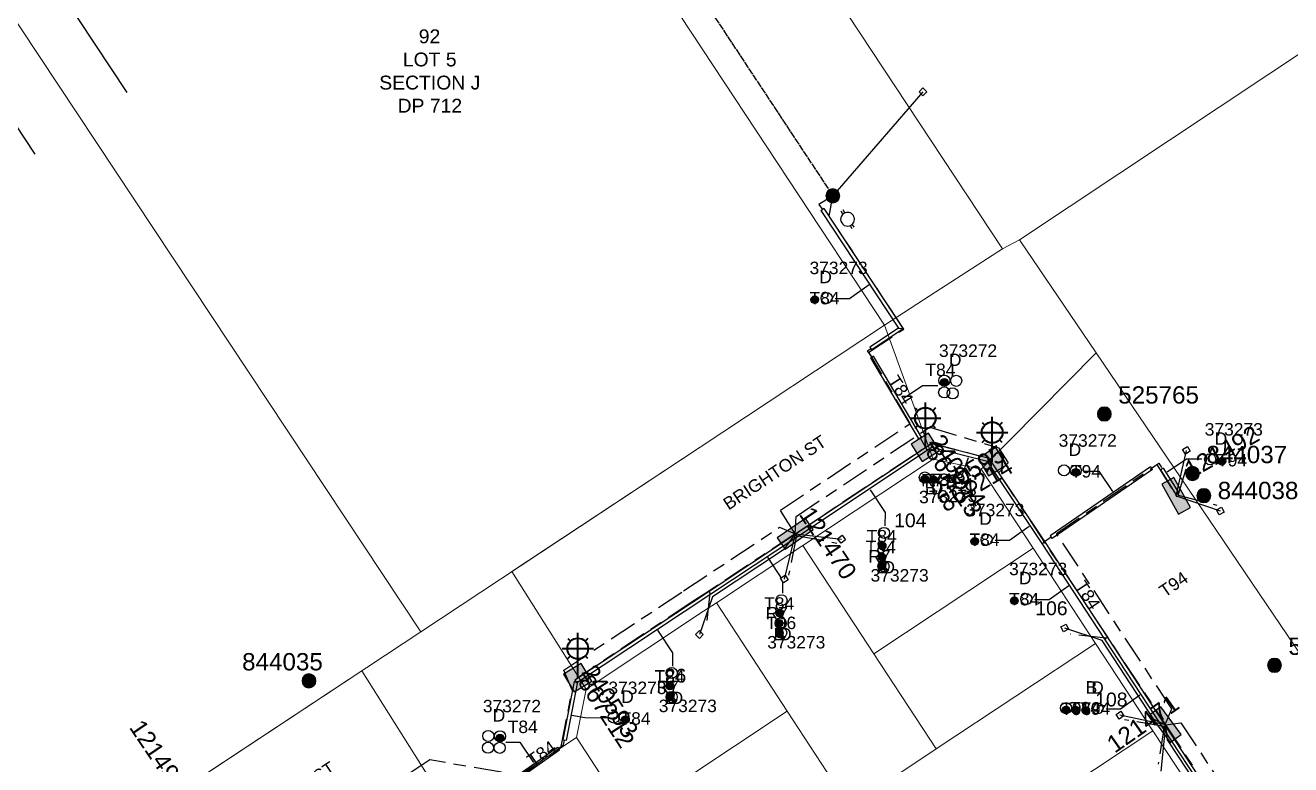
# Model space of a CAD drawing. Header units: metres. Extents: x 302064 to 304096, y 6268242 to 6271990.
# Drawn here: x 303027.2 to 303209.8, y 6270929.7 to 6271036.3 of the extents above; entities that cross this region are included whole.
import ezdxf
from ezdxf.enums import TextEntityAlignment as Align

# ---------------------------------------------------------------- set-up
doc = ezdxf.new("R2010")
doc.units = ezdxf.units.M
doc.linetypes.add('Cable Exist OH', pattern=[1, 1, 0])
doc.linetypes.add('Cable Exist UG', pattern=[8.2, 4, -1.2, 1.8, -1.2])
doc.layers.get('0').update_dxf_attribs({"color": 6})
for name, color, linetype in [('_User Miscellaneous1', 7, 'Continuous'), ('_User Miscellaneous12', 7, 'Continuous'), ('_User_LV_Exist', 7, 'Continuous'), ('DEVELOP', 2, 'Continuous'), ('Duct_SP_EXT', 7, 'Continuous'), ('Equip_SP_LV_EXT', 7, 'Continuous'), ('Equip_SP_SL_EXT', 7, 'Continuous'), ('Mains_LV_EXT', 5, 'Continuous'), ('Mains_LV_SL_EXT', 4, 'Continuous'), ('Services_SP_EXT', 7, 'Continuous'), ('SupportsOH_SP_TR_HV_LV_SL_EXT', 7, 'Continuous'), ('SupportsUG_SP_LV_EXT', 7, 'Continuous'), ('SupportsUG_SP_LV_SL_EXT', 7, 'Continuous'), ('Trench_SP_EXT', 7, 'Continuous'), ('XR01255_CC_LOT_LAYOUT$0$F_LOT', 252, 'Continuous')]:
    doc.layers.add(name, color=color, linetype=linetype)
doc.layers.add('Cadastre Land Parcels_SP_EXT', color=7, linetype='Continuous', lineweight=5)
doc.layers.add('Cadastre Roads_SP_EXT', color=9, linetype='Continuous', lineweight=5)
doc.styles.add('COLUMN_LABEL', font='arial.ttf')
doc.styles.add('iecARIAL', font='arial.ttf', dxfattribs={"height": 2})
doc.styles.add('POLE_LABEL', font='arial.ttf')
doc.styles.get("Standard").update_dxf_attribs({"font": 'arial.ttf'})

# ---------------------------------------------------------------- blocks, each defined once
blk = doc.blocks.new('COLUMN_EXT')
blk.add_hatch(color=256).paths.add_polyline_path([(-1.49, 1.48), (-1.49, -1.49), (1.48, -1.49), (1.48, 1.48)])
blk.add_lwpolyline([(-1.49, -1.49), (1.48, -1.49), (1.48, 1.48), (-1.49, 1.48)], close=True)
for tag, height, style, flags, p in [('ASSET_NUM', 2.5, 'COLUMN_LABEL', 8, (2, 2)), ('STRUCTURE_PLANT_NUMBER', 0.2, 'POLE_LABEL', 9, (1.81, 0.03)), ('STREET_CODE', 0.2, 'COLUMN_LABEL', 9, (1.81, -0.2))]:
    blk.add_attdef(tag, text='', height=height, dxfattribs=dict(style=style, flags=flags)).set_placement(p, align=Align.MIDDLE_LEFT)
at = {"flags": 9}
for tag, p in [('COLUMN_TYPE', (1.81, -0.4)), ('OWNED_BY', (1.81, -0.6)), ('STATE', (1.81, -0.8)), ('USAGE', (1.81, -1)), ('STREETNAME', (1.81, -1.6)), ('SUBURB', (1.81, -1.8)), ('LEGEND', (1.81, -1.2)), ('LOCATION', (1.81, -1.4)), ('NOTES', (1.81, -2))]:
    blk.add_attdef(tag, text='', height=0.2, dxfattribs=at).set_placement(p, align=Align.MIDDLE_LEFT)
at = {"flags": 1}
blk.add_attdef('Z', (1.81, -2.35), '', height=0.2, dxfattribs=at)
blk = doc.blocks.new('PILLAR_EXT')
blk.add_hatch(color=256).paths.add_polyline_path([(-2.475, 0.99), (-2.475, -0.99), (2.475, -0.99), (2.475, 0.99)])
blk.add_lwpolyline([(-2.475, -0.99), (2.475, -0.99), (2.475, 0.99), (-2.475, 0.99)], close=True)
at = {"style": 'iecARIAL', "flags": 8}
blk.add_attdef('ASSET_NUM', (1.5, 3.5), '', height=2.5, dxfattribs=at)
for tag, p, flags in [('OWNED_BY', (0, -0.2), 9), ('STATE', (0, -0.4), 9), ('SUPPORT_TYPE', (0, -0.6), 9), ('STREETNAME', (0, -1.8), 9), ('SUBURB', (0, -2), 1), ('USAGE', (0, -0.8), 9), ('LEGEND', (0, -1), 9), ('LOCATION', (0, -1.2), 9), ('NOTES', (0, -1.4), 9), ('PARENT', (0, -1.6), 9)]:
    blk.add_attdef(tag, p, '', height=0.2, dxfattribs=dict(flags=flags))
blk = doc.blocks.new('DUCT_EXT')
blk.add_circle((0, 0.8), 0.8)
at = {"flags": 1}
blk.add_attdef('Z', (0, 0), '', height=0.2, dxfattribs=at)
at = {"flags": 9}
for tag, p in [('DUCT_CODE', (0, 0)), ('XSECT_TYPE', (0, -0.2)), ('STATE', (0, -0.6)), ('FB_REFERENCE', (0, -0.4)), ('NOTES', (0, -0.8))]:
    blk.add_attdef(tag, text='', height=0.2, dxfattribs=at).set_placement(p, align=Align.MIDDLE_LEFT)
blk = doc.blocks.new('LV_OH_LINKS_OPEN_EXT')
for p, q in [((-0.17, 4.97), (-0.17, 5.46)), ((0.17, 4.97), (0.17, 5.46)), ((-0.17, 3), (-0.17, 2.5)), ((0.17, 3), (0.17, 2.5))]:
    blk.add_line(p, q)
blk.add_lwpolyline([(0, 2.99, 1), (0, 4.98, 1)], format="xyb", close=True)
at = {"flags": 9}
for tag, p in [('ACTUAL_STATUS', (0, 0)), ('CONSTRUCTED_VOLTAGE', (0, -0.2)), ('OPERATING_VOLTAGE', (0, -0.6)), ('ORIENTATION', (0, -0.8)), ('OWNED_BY', (0, -1)), ('STATE', (0, -1.2)), ('SWITCH_TYPE', (0, -1.4)), ('NO_PHASES', (0, -0.4)), ('USAGE', (0, -1.6)), ('LEGEND', (0, -1.8)), ('NOTES', (0, -2))]:
    blk.add_attdef(tag, text='', height=0.2, dxfattribs=at).set_placement(p, align=Align.MIDDLE_LEFT)
at = {"flags": 1}
blk.add_attdef('Z', (0, 0), '', height=0.2, dxfattribs=at)
blk = doc.blocks.new('SL_LANTERN_EXT')
at = {"lineweight": 40}
for p, q in [((-1.46, 5.68), (-1.06, 5.28)), ((0, 1.97), (0, 6.47)), ((1.46, 5.68), (1.06, 5.28)), ((-2.25, 4.22), (2.25, 4.22)), ((-1.46, 2.76), (-1.06, 3.16)), ((0, 0), (0, 2.72)), ((1.46, 2.76), (1.06, 3.16))]:
    blk.add_line(p, q, dxfattribs=at)
blk.add_circle((0, 4.22), 1.5, dxfattribs=at)
at = {"style": 'iecARIAL', "flags": 8}
blk.add_attdef('ASSET_NUM', (1.5, 1.5), '', height=2.5, dxfattribs=at)
for tag, p, height, flags in [('OPERATING_VOLTAGE', (0.98, -1.65), 0.2, 9), ('ORIENTATION', (0.98, -1.85), 0.2, 9), ('CONSTRUCTED_VOLTAGE', (0.98, -0.65), 0.2, 9), ('CONTROL_TYPE', (0.98, -0.85), 0.2, 9), ('LANTERN_PURPOSE', (0.98, -1.05), 0.2, 9), ('LANTERN_TYPE', (0.98, -1.25), 0.2, 9), ('NO_PHASES', (0.98, -1.45), 0.2, 9), ('LNUMBER', (2.18, -3.25), 2.5, 8), ('OWNED_BY', (0.98, -2.05), 0.2, 9), ('STATE', (0.98, -2.25), 0.2, 9), ('USAGE', (0.98, -2.45), 0.2, 9), ('CEXIST', (0.98, -2.65), 0.2, 9), ('CNEW', (0.98, -2.85), 0.2, 9), ('CNUMBER', (0.98, -3.05), 0.2, 9), ('CREMOVE', (0.98, -3.25), 0.2, 9), ('CREPLACE', (0.98, -3.45), 0.2, 9), ('LKINGHEIGHT', (0.98, -3.65), 0.2, 9), ('LBRACKET', (0.98, -3.85), 0.2, 9), ('LBRACKETVOCAB', (0.98, -4.05), 0.2, 9), ('LCATEGORY', (0.98, -4.25), 0.2, 9), ('LCHARGE1', (0.98, -4.45), 0.2, 9), ('LCHARGE1PERCENT', (0.98, -4.65), 0.2, 9), ('LCHARGE2', (0.98, -4.85), 0.2, 9), ('LCHARGE2PERCENT', (0.98, -5.05), 0.2, 9), ('LCHARGE3', (0.98, -5.25), 0.2, 9), ('LCHARGE3PERCENT', (0.98, -5.45), 0.2, 9), ('LEXIST', (0.98, -5.65), 0.2, 9), ('LLAMP', (0.98, -5.85), 0.2, 9), ('LLAMPVOCAB', (0.98, -6.05), 0.2, 9), ('LMAST', (0.98, -6.25), 0.2, 9), ('LMASTVOCAB', (0.98, -6.45), 0.2, 9), ('LNEW', (0.98, -6.65), 0.2, 9), ('LANTNUMBER', (0.98, -6.85), 0.2, 9), ('LOUTREACH', (0.98, -7.25), 0.2, 9), ('LOUTREACHVOCAB', (0.98, -7.45), 0.2, 9), ('STREETNAME', (0.98, -9.25), 0.2, 9), ('LRATECODE', (0.98, -7.65), 0.2, 9), ('LREMOVE', (0.98, -7.85), 0.2, 9), ('LREPLACE', (0.98, -8.05), 0.2, 9), ('LTYPE', (0.98, -8.25), 0.2, 9), ('LTYPEVOCAB', (0.98, -8.45), 0.2, 9), ('LEGEND', (0.98, -8.65), 0.2, 9), ('LOCATION', (0.98, -8.85), 0.2, 9), ('NOTES', (0.98, -9.05), 0.2, 9), ('SUBURB', (0.98, -9.45), 0.2, 1)]:
    blk.add_attdef(tag, p, '', height=height, dxfattribs=dict(flags=flags))
blk = doc.blocks.new('CCP_EXT')
at = {"flags": 9}
for tag, p in [('STATE', (0, -1.8)), ('LIFE_SUPPORT', (0, -1.6)), ('NOTES', (0, -2))]:
    blk.add_attdef(tag, text='', height=0.2, dxfattribs=at).set_placement(p, align=Align.MIDDLE_LEFT)
blk.add_wipeout([(0, 0.57), (0.57, 0), (0, -0.57), (-0.57, 0)])
blk.add_lwpolyline([(-0.57, 0), (0, 0.57), (0.57, 0), (0, -0.57), (-0.57, 0)])
at = {"flags": 1}
blk.add_attdef('Z', (0, 0), '', height=0.2, dxfattribs=at)
at = {"flags": 9}
for tag, p in [('CCP_TYPE', (0, 0)), ('CONSTRUCTED_VOLTAGE', (0, -0.2)), ('OPERATING_VOLTAGE', (0, -0.6)), ('ORIENTATION', (0, -0.8)), ('OWNED_BY', (0, -1)), ('NO_PHASES', (0, -0.4)), ('USAGE', (0, -1.2)), ('LEGEND', (0, -1.4))]:
    blk.add_attdef(tag, text='', height=0.2, dxfattribs=at).set_placement(p, align=Align.MIDDLE_LEFT)
blk = doc.blocks.new('POLE_EXT')
blk.add_hatch(color=256).paths.add_polyline_path([(-1, 0, 1), (1, 0, 1)])
blk.add_lwpolyline([(-1, 0, 1), (1, 0, 1)], format="xyb", close=True)
for tag, height, flags, p in [('pNumber', 2.5, 8, (-17.84, 2.07)), ('OWNED_BY', 0.2, 9, (1.35, -0.4)), ('SPECIAL_USE', 0.2, 9, (1.35, -0.8)), ('STATE', 0.2, 9, (1.35, -1)), ('cLV', 0.2, 9, (1.35, -1.4)), ('hDepth', 0.2, 9, (1.35, -1.6)), ('hDia', 0.2, 9, (1.35, -1.8)), ('PARENT', 0.2, 9, (1.35, -0.6)), ('USAGE', 0.2, 9, (1.35, -1.2)), ('cHV', 0.2, 9, (1.35, -2)), ('cLinedev', 0.2, 9, (1.35, -3.4)), ('LBRACKET', 0.2, 9, (1.35, -2.2)), ('LExisting', 0.2, 9, (1.35, -2.4)), ('LANTNUMBER', 0.2, 9, (1.35, -2.6)), ('LOther', 0.2, 9, (1.35, -2.8)), ('LRemove', 0.2, 9, (1.35, -3)), ('LEGEND', 0.2, 9, (1.35, -3.2)), ('LOCATION', 0.2, 9, (1.35, -3.6)), ('pExisting', 0.2, 9, (1.35, -3.8)), ('pFooting', 0.2, 9, (1.35, -4.4)), ('pNew', 0.2, 9, (1.35, -4.6)), ('pRelocate', 0.2, 9, (1.35, -5)), ('pRemove', 0.2, 9, (1.35, -5.2)), ('pReplace', 0.2, 9, (1.35, -5.4)), ('PFNUMBER', 0.2, 9, (1.35, -4)), ('NEWPFNUMBER', 0.2, 9, (1.35, -4.2)), ('pStay', 0.2, 9, (1.35, -5.6)), ('pType', 0.2, 9, (1.35, -5.8)), ('cspan', 0.2, 9, (1.35, -6)), ('STREETNAME', 0.2, 9, (1.35, -6.2)), ('SUBURB', 0.2, 9, (1.35, -6.4)), ('OPERATED_BY', 0.2, 9, (1.36, -7.01)), ('NOTES', 0.2, 9, (1.35, -6.6)), ('MAINTAINED_BY', 0.2, 9, (1.36, -6.81))]:
    blk.add_attdef(tag, text='', height=height, dxfattribs=dict(flags=flags)).set_placement(p, align=Align.MIDDLE_LEFT)
at = {"style": 'POLE_LABEL'}
for tag, height, flags, p in [('ASSET_NUM', 2.5, 8, (2, 2)), ('STRUCTURE_PLANT_NUMBER', 0.2, 9, (1.35, 0.03)), ('STREET_CODE', 0.2, 9, (1.35, -0.2))]:
    blk.add_attdef(tag, text='', height=height, dxfattribs=dict(at, flags=flags)).set_placement(p, align=Align.MIDDLE_LEFT)
at = {"flags": 1}
blk.add_attdef('Z', (1.35, -7.33), '', height=0.2, dxfattribs=at)
blk = doc.blocks.new('CABLE_LARGE_EXT')
h = blk.add_hatch(color=256)
edge = h.paths.add_edge_path()
edge.add_arc((0, 0.55), 0.55, 0, 360)
blk.add_circle((0, 0.55), 0.55)
at = {"flags": 1}
blk.add_attdef('Z', (0, 0), '', height=0.2, dxfattribs=at)
at = {"flags": 9}
for tag, p in [('COND_CODE', (0, 0)), ('STATE', (0, -0.4)), ('XSECT_SIZE', (0, -0.6)), ('FB_REFERENCE', (0, -0.2)), ('NOTES', (0, -0.8))]:
    blk.add_attdef(tag, text='', height=0.2, dxfattribs=at).set_placement(p, align=Align.MIDDLE_LEFT)
blk = doc.blocks.new('A$C07AF69C9')
at = {"layer": 'XR01255_CC_LOT_LAYOUT$0$F_LOT'}
for points in [[(21.25, 103.76), (25.42, 106.52), (32.34, 105.11), (101.68, 0)], [(103.3, 26.59), (114.98, 8.89)]]:
    blk.add_lwpolyline(points, dxfattribs=at)

msp = doc.modelspace()

# ---------------------------------------------------------------- linework, layer by layer
at = {"layer": '_User Miscellaneous12'}
for p, q in [((303142.0221, 6271009.5919), (303142.2223, 6271009.7242)), ((303142.0221, 6271009.5919), (303153.2358, 6270992.6278)), ((303142.4225, 6271009.8566), (303142.2223, 6271009.7242)), ((303142.4225, 6271009.8566), (303153.901, 6270992.492)), ((303153.2358, 6270992.6278), (303149.085, 6270989.8846)), ((303153.901, 6270992.492), (303149.3496, 6270989.4842)), ((303153.2358, 6270992.6278), (303153.5684, 6270992.5599)), ((303153.901, 6270992.492), (303153.5684, 6270992.5599)), ((303149.085, 6270989.8846), (303149.2173, 6270989.6844)), ((303149.3496, 6270989.4842), (303149.2173, 6270989.6844)), ((303149.2007, 6270988.3121), (303149.4069, 6270988.4349)), ((303156.1413, 6270976.6602), (303149.2007, 6270988.3121)), ((303149.6131, 6270988.5577), (303149.4069, 6270988.4349)), ((303156.5537, 6270976.9059), (303149.6131, 6270988.5577)), ((303156.1413, 6270976.6602), (303156.3475, 6270976.783)), ((303156.5537, 6270976.9059), (303156.3475, 6270976.783)), ((303157.9553, 6270975.9404), (303157.1051, 6270975.3735)), ((303157.1051, 6270975.3735), (303157.2382, 6270975.1738)), ((303157.1054, 6270975.3737), (303157.2382, 6270975.1738)), ((303157.371, 6270974.9739), (303157.2382, 6270975.1738)), ((303157.3714, 6270974.9741), (303157.2382, 6270975.1738)), ((303158.0437, 6270975.4224), (303157.3714, 6270974.9741)), ((303166.3492, 6270973.7965), (303157.9553, 6270975.9404)), ((303157.9553, 6270975.9404), (303157.9995, 6270975.6814)), ((303158.0437, 6270975.4224), (303157.9995, 6270975.6814)), ((303166.0474, 6270973.3782), (303158.0437, 6270975.4224)), ((303166.0474, 6270973.3782), (303166.1983, 6270973.5873)), ((303166.2432, 6270973.0732), (303166.0474, 6270973.3782)), ((303166.3492, 6270973.7965), (303166.1983, 6270973.5873)), ((303166.2432, 6270973.0732), (303166.4452, 6270973.2029)), ((303166.2456, 6270973.0696), (303166.4452, 6270973.2029)), ((303173.936, 6270961.5539), (303166.2456, 6270973.0696)), ((303166.6471, 6270973.3325), (303166.3492, 6270973.7965)), ((303166.6448, 6270973.3362), (303166.4452, 6270973.2029)), ((303166.6471, 6270973.3325), (303166.4452, 6270973.2029)), ((303174.3352, 6270961.8204), (303166.6448, 6270973.3362)), ((303189.6091, 6270972.6327), (303175.1006, 6270962.6628)), ((303189.8809, 6270972.2371), (303175.3725, 6270962.2672)), ((303189.6091, 6270972.6327), (303189.745, 6270972.4349)), ((303189.8809, 6270972.2371), (303189.745, 6270972.4349)), ((303191.0288, 6270972.1808), (303191.2325, 6270972.3076)), ((303191.0288, 6270972.1808), (303193.2374, 6270968.6322)), ((303191.4363, 6270972.4344), (303191.2325, 6270972.3076)), ((303191.4363, 6270972.4344), (303193.6449, 6270968.8858)), ((303193.2374, 6270968.6322), (303193.4411, 6270968.759)), ((303193.6449, 6270968.8858), (303193.4411, 6270968.759)), ((303138.3545, 6270962.9183), (303138.4873, 6270962.7184)), ((303138.3547, 6270962.9184), (303138.4873, 6270962.7184)), ((303138.6199, 6270962.5184), (303138.4873, 6270962.7184)), ((303138.6201, 6270962.5185), (303138.4873, 6270962.7184)), ((303175.1006, 6270962.6628), (303175.2365, 6270962.465)), ((303175.3725, 6270962.2672), (303175.2365, 6270962.465)), ((303173.9349, 6270961.5553), (303174.1355, 6270961.6871)), ((303173.936, 6270961.5539), (303174.1356, 6270961.6871)), ((303174.3361, 6270961.8189), (303174.1355, 6270961.6871)), ((303174.3352, 6270961.8204), (303174.1356, 6270961.6871)), ((303125.8655, 6270954.6371), (303125.9981, 6270954.4371)), ((303125.8658, 6270954.6373), (303125.9981, 6270954.4371)), ((303126.1307, 6270954.2371), (303125.9981, 6270954.4371)), ((303126.1304, 6270954.2369), (303125.9981, 6270954.4371)), ((303183.0066, 6270947.7508), (303183.2072, 6270947.8826)), ((303183.0066, 6270947.7508), (303183.2072, 6270947.8826)), ((303183.4077, 6270948.0144), (303183.2072, 6270947.8826)), ((303183.4077, 6270948.0144), (303183.2072, 6270947.8826)), ((303106.3834, 6270941.6725), (303104.7724, 6270933.2312)), ((303106.8549, 6270941.5825), (303105.2439, 6270933.1413)), ((303106.3834, 6270941.6725), (303106.6191, 6270941.6275)), ((303106.4868, 6270941.8277), (303106.6191, 6270941.6275)), ((303106.7515, 6270941.4273), (303106.6191, 6270941.6275)), ((303106.8549, 6270941.5825), (303106.6191, 6270941.6275)), ((303191.3666, 6270935.0297), (303191.5672, 6270935.1616)), ((303191.3666, 6270935.0297), (303191.5672, 6270935.1616)), ((303199.6215, 6270922.4687), (303191.3666, 6270935.0297)), ((303191.7678, 6270935.2934), (303191.5672, 6270935.1616)), ((303191.7678, 6270935.2934), (303191.5672, 6270935.1616)), ((303200.0227, 6270922.7323), (303191.7678, 6270935.2934)), ((303104.7724, 6270933.2312), (303105.0081, 6270933.1862)), ((303105.2439, 6270933.1413), (303105.0081, 6270933.1862)), ((303095.6846, 6270926.3285), (303103.99, 6270932.1636)), ((303095.9605, 6270925.9358), (303104.2659, 6270931.7708)), ((303103.99, 6270932.1636), (303104.128, 6270931.9672)), ((303104.2659, 6270931.7708), (303104.128, 6270931.9672))]:
    msp.add_line(p, q, dxfattribs=at)
at = {"layer": '_User_LV_Exist', "linetype": 'Cable Exist OH'}
msp.add_lwpolyline([(303120.656, 6271046.596), (303143.739, 6271011.697)], dxfattribs=at)
at = {"layer": '_User_LV_Exist', "linetype": 'Cable Exist UG'}
for points in [[(303191.7572, 6270935.4192), (303193.9793, 6270935.6924), (303193.9793, 6270935.6924), (303202.2135, 6270923.1607), (303200.9966, 6270921.3702), (303200.9966, 6270921.3702), (303219.5197, 6270893.1738), (303224.8755, 6270885.0129)], [(303098.4805, 6270913.1333), (303101.3836, 6270919.8009), (303101.3836, 6270919.8009), (303095.8935, 6270928.5713), (303085.5774, 6270930.3315), (303069.013, 6270919.443), (303066.7334, 6270920.336), (303054.7721, 6270912.4009), (303054.6891, 6270909.9745), (303054.6891, 6270909.9745), (303036.3038, 6270897.8025), (303034.0294, 6270887.2753), (303034.9729, 6270885.8815), (303026.7693, 6270880.425), (303026.7693, 6270880.425), (303026.2372, 6270881.2616), (303018.9002, 6270882.7339), (303016.6576, 6270884.7679), (303016.6576, 6270884.7679), (303007.2343, 6270878.5401), (303007.2791, 6270876.1161)]]:
    msp.add_lwpolyline(points, dxfattribs=at)
at = {"layer": 'Cadastre Land Parcels_SP_EXT', "linetype": 'Continuous'}
for points in [[(303336.271, 6271115.343), (303308.791, 6271156.973), (303140.684, 6271045.758), (303168.249, 6271004.056), (303170.669, 6271005.366), (303336.271, 6271115.343)], [(303397.629, 6271022.359), (303336.271, 6271115.343), (303170.669, 6271005.366), (303181.722, 6270989.059), (303232.822, 6270913.667), (303397.629, 6271022.359)], [(303123.371, 6271035.183), (303090.76, 6271084.541), (303023.65, 6271040.271), (303084.269, 6270948.803), (303124.6, 6270975.454), (303151.213, 6270993.041), (303123.371, 6271035.183)], [(303084.269, 6270948.803), (303023.65, 6271040.271), (302956.73, 6270996.069), (303017.047, 6270904.464), (303084.269, 6270948.803)], [(303172.6471, 6270960.8565), (303165.1336, 6270972.2894), (303158.2048, 6270973.7253), (303139.4258, 6270961.2813), (303149.6597, 6270945.6477), (303172.6471, 6270960.8565)], [(303152.3927, 6270927.7743), (303158.6605, 6270931.9161), (303149.6597, 6270945.6477), (303139.4258, 6270961.2813), (303126.9185, 6270952.9931), (303137.1532, 6270937.3586), (303146.1398, 6270923.6307), (303152.3927, 6270927.7743)], [(303181.6704, 6270947.1264), (303172.6471, 6270960.8565), (303149.6597, 6270945.6477), (303158.6605, 6270931.9161), (303181.6704, 6270947.1264)], [(303137.1532, 6270937.3586), (303126.9185, 6270952.9931), (303125.0876, 6270951.7799), (303108.1395, 6270940.55), (303106.7188, 6270933.5878), (303114.2041, 6270922.1514), (303137.1532, 6270937.3586)], [(303189.9486, 6270934.5297), (303181.6704, 6270947.1264), (303158.6605, 6270931.9161), (303152.3927, 6270927.7743), (303160.6668, 6270915.1745), (303189.9486, 6270934.5297)], [(303146.1398, 6270923.6307), (303137.1532, 6270937.3586), (303114.2041, 6270922.1514), (303123.19, 6270908.4205), (303146.1398, 6270923.6307)], [(303198.2268, 6270921.933), (303189.9486, 6270934.5297), (303160.6668, 6270915.1745), (303168.9393, 6270902.5747), (303198.2268, 6270921.933)]]:
    msp.add_lwpolyline(points, close=True, dxfattribs=at)
at = {"layer": 'Cadastre Roads_SP_EXT', "linetype": 'Continuous'}
msp.add_lwpolyline([(303057.6914, 6270907.1199), (303068.531, 6270914.3028), (303086.4593, 6270926.1834), (303075.7442, 6270943.1796), (303029.196, 6270912.477), (303039.7632, 6270895.2402), (303057.6914, 6270907.1199)], close=True, dxfattribs=at)
msp.add_lwpolyline([(303114.2041, 6270922.1514), (303106.7187, 6270933.5878), (303093.379, 6270924.7464)], dxfattribs=at)
at = {"layer": 'Duct_SP_EXT'}
for p, q in [((303142.0221, 6271009.5919), (303142.2223, 6271009.7242)), ((303142.0221, 6271009.5919), (303153.2358, 6270992.6278)), ((303142.4225, 6271009.8566), (303142.2223, 6271009.7242)), ((303142.4225, 6271009.8566), (303153.901, 6270992.492)), ((303153.2358, 6270992.6278), (303149.085, 6270989.8846)), ((303153.901, 6270992.492), (303149.3496, 6270989.4842)), ((303153.2358, 6270992.6278), (303153.5684, 6270992.5599)), ((303153.901, 6270992.492), (303153.5684, 6270992.5599)), ((303149.085, 6270989.8846), (303149.2173, 6270989.6844)), ((303149.3496, 6270989.4842), (303149.2173, 6270989.6844)), ((303149.2007, 6270988.3121), (303149.4069, 6270988.4349)), ((303156.1413, 6270976.6602), (303149.2007, 6270988.3121)), ((303149.6131, 6270988.5577), (303149.4069, 6270988.4349)), ((303156.5537, 6270976.9059), (303149.6131, 6270988.5577)), ((303156.1413, 6270976.6602), (303156.3475, 6270976.783)), ((303156.5537, 6270976.9059), (303156.3475, 6270976.783)), ((303157.9553, 6270975.9404), (303157.1051, 6270975.3735)), ((303157.1051, 6270975.3735), (303157.2382, 6270975.1738)), ((303157.1054, 6270975.3737), (303157.2382, 6270975.1738)), ((303157.371, 6270974.9739), (303157.2382, 6270975.1738)), ((303157.3714, 6270974.9741), (303157.2382, 6270975.1738)), ((303158.0437, 6270975.4224), (303157.3714, 6270974.9741)), ((303166.3492, 6270973.7965), (303157.9553, 6270975.9404)), ((303157.9553, 6270975.9404), (303157.9995, 6270975.6814)), ((303158.0437, 6270975.4224), (303157.9995, 6270975.6814)), ((303166.0474, 6270973.3782), (303158.0437, 6270975.4224)), ((303166.0474, 6270973.3782), (303166.1983, 6270973.5873)), ((303166.2432, 6270973.0732), (303166.0474, 6270973.3782)), ((303166.3492, 6270973.7965), (303166.1983, 6270973.5873)), ((303166.2432, 6270973.0732), (303166.4452, 6270973.2029)), ((303166.2456, 6270973.0696), (303166.4452, 6270973.2029)), ((303173.936, 6270961.5539), (303166.2456, 6270973.0696)), ((303166.6471, 6270973.3325), (303166.3492, 6270973.7965)), ((303166.6448, 6270973.3362), (303166.4452, 6270973.2029)), ((303166.6471, 6270973.3325), (303166.4452, 6270973.2029)), ((303174.3352, 6270961.8204), (303166.6448, 6270973.3362)), ((303189.6091, 6270972.6327), (303175.1006, 6270962.6628)), ((303189.8809, 6270972.2371), (303175.3725, 6270962.2672)), ((303189.6091, 6270972.6327), (303189.745, 6270972.4349)), ((303189.8809, 6270972.2371), (303189.745, 6270972.4349)), ((303191.0288, 6270972.1808), (303191.2325, 6270972.3076)), ((303191.0288, 6270972.1808), (303193.2374, 6270968.6322)), ((303191.4363, 6270972.4344), (303191.2325, 6270972.3076)), ((303191.4363, 6270972.4344), (303193.6449, 6270968.8858)), ((303193.2374, 6270968.6322), (303193.4411, 6270968.759)), ((303193.6449, 6270968.8858), (303193.4411, 6270968.759)), ((303138.3545, 6270962.9183), (303138.4873, 6270962.7184)), ((303138.3547, 6270962.9184), (303138.4873, 6270962.7184)), ((303138.6199, 6270962.5184), (303138.4873, 6270962.7184)), ((303138.6201, 6270962.5185), (303138.4873, 6270962.7184)), ((303175.1006, 6270962.6628), (303175.2365, 6270962.465)), ((303175.3725, 6270962.2672), (303175.2365, 6270962.465)), ((303173.9349, 6270961.5553), (303174.1355, 6270961.6871)), ((303173.936, 6270961.5539), (303174.1356, 6270961.6871)), ((303174.3361, 6270961.8189), (303174.1355, 6270961.6871)), ((303174.3352, 6270961.8204), (303174.1356, 6270961.6871)), ((303125.8655, 6270954.6371), (303125.9981, 6270954.4371)), ((303125.8658, 6270954.6373), (303125.9981, 6270954.4371)), ((303126.1307, 6270954.2371), (303125.9981, 6270954.4371)), ((303126.1304, 6270954.2369), (303125.9981, 6270954.4371)), ((303183.0066, 6270947.7508), (303183.2072, 6270947.8826)), ((303183.0066, 6270947.7508), (303183.2072, 6270947.8826)), ((303183.4077, 6270948.0144), (303183.2072, 6270947.8826)), ((303183.4077, 6270948.0144), (303183.2072, 6270947.8826)), ((303106.3834, 6270941.6725), (303104.7724, 6270933.2312)), ((303106.8549, 6270941.5825), (303105.2439, 6270933.1413)), ((303106.3834, 6270941.6725), (303106.6191, 6270941.6275)), ((303106.4868, 6270941.8277), (303106.6191, 6270941.6275)), ((303106.7515, 6270941.4273), (303106.6191, 6270941.6275)), ((303106.8549, 6270941.5825), (303106.6191, 6270941.6275)), ((303191.3666, 6270935.0297), (303191.5672, 6270935.1616)), ((303191.3666, 6270935.0297), (303191.5672, 6270935.1616)), ((303199.6215, 6270922.4687), (303191.3666, 6270935.0297)), ((303191.7678, 6270935.2934), (303191.5672, 6270935.1616)), ((303191.7678, 6270935.2934), (303191.5672, 6270935.1616)), ((303200.0227, 6270922.7323), (303191.7678, 6270935.2934)), ((303104.7724, 6270933.2312), (303105.0081, 6270933.1862)), ((303105.2439, 6270933.1413), (303105.0081, 6270933.1862)), ((303095.6846, 6270926.3285), (303103.99, 6270932.1636)), ((303095.9605, 6270925.9358), (303104.2659, 6270931.7708)), ((303103.99, 6270932.1636), (303104.128, 6270931.9672)), ((303104.2659, 6270931.7708), (303104.128, 6270931.9672))]:
    msp.add_line(p, q, dxfattribs=at)
for points in [[(303144.094, 6270996.8893), (303146.1519, 6270996.8893), (303148.9823, 6270998.8974)], [(303158.8851, 6270984.3157), (303156.664, 6270984.3157), (303153.8714, 6270982.4306)], [(303160.6607, 6270970.9715), (303162.3216, 6270971.0989), (303163.3111, 6270973.9431)], [(303197.0111, 6270973.7213), (303194.79, 6270973.7213), (303191.9974, 6270971.8362)], [(303180.0553, 6270971.996), (303182.1132, 6270971.996), (303184.1208, 6270969.0533)], [(303151.3098, 6270964.1023), (303151.3177, 6270966.0129), (303149.1508, 6270969.3061)], [(303167.1854, 6270962.0389), (303169.2434, 6270962.0389), (303172.0737, 6270964.0469)], [(303136.5064, 6270954.3746), (303136.5051, 6270956.2544), (303134.3517, 6270959.574)], [(303172.9038, 6270953.4676), (303174.9618, 6270953.4676), (303177.7921, 6270955.4757)], [(303120.6623, 6270943.8743), (303120.6615, 6270945.7761), (303118.4925, 6270949.0701)], [(303183.1775, 6270937.6934), (303185.2355, 6270937.6934), (303188.0659, 6270939.7015)], [(303111.0105, 6270936.3766), (303107.9154, 6270936.3895), (303106.0734, 6270936.7609)], [(303096.5118, 6270932.9167), (303098.5549, 6270932.913), (303100.5215, 6270929.9689)]]:
    msp.add_lwpolyline(points, dxfattribs=at)
at = {"layer": 'Mains_LV_EXT', "linetype": 'Cable Exist OH'}
msp.add_lwpolyline([(303120.656, 6271046.596), (303143.739, 6271011.697)], dxfattribs=at)
at = {"layer": 'Mains_LV_EXT', "linetype": 'Cable Exist UG'}
for points in [[(303191.7572, 6270935.4192), (303193.9793, 6270935.6924), (303193.9793, 6270935.6924), (303202.2135, 6270923.1607), (303200.9966, 6270921.3702), (303200.9966, 6270921.3702), (303219.5197, 6270893.1738), (303224.8755, 6270885.0129)], [(303098.4805, 6270913.1333), (303101.3836, 6270919.8009), (303101.3836, 6270919.8009), (303095.8935, 6270928.5713), (303085.5774, 6270930.3315), (303069.013, 6270919.443), (303066.7334, 6270920.336), (303054.7721, 6270912.4009), (303054.6891, 6270909.9745), (303054.6891, 6270909.9745), (303036.3038, 6270897.8025), (303034.0294, 6270887.2753), (303034.9729, 6270885.8815), (303026.7693, 6270880.425), (303026.7693, 6270880.425), (303026.2372, 6270881.2616), (303018.9002, 6270882.7339), (303016.6576, 6270884.7679), (303016.6576, 6270884.7679), (303007.2343, 6270878.5401), (303007.2791, 6270876.1161)]]:
    msp.add_lwpolyline(points, dxfattribs=at)
at = {"layer": 'Mains_LV_SL_EXT', "linetype": 'Cable Exist UG'}
for points in [[(303157.0876, 6270975.4226), (303157.9624, 6270976.0254), (303166.3867, 6270973.8209), (303166.7353, 6270973.3461)], [(303191.7573, 6270935.4192), (303199.9883, 6270922.8939)]]:
    msp.add_lwpolyline(points, dxfattribs=at)
at = {"layer": 'Services_SP_EXT'}
for points in [[(303191.7572, 6270935.4192), (303191.0801, 6270928.7266)], [(303191.7573, 6270935.4192), (303191.9894, 6270933.245), (303191.9894, 6270933.245), (303199.0525, 6270922.4969), (303198.289, 6270917.332)]]:
    msp.add_lwpolyline(points, dxfattribs=at)
at = {"layer": 'Trench_SP_EXT', "linetype": 'Cable Exist UG'}
for points in [[(303143.739, 6271011.697), (303141.7304, 6271010.432), (303142.2224, 6271009.7242)], [(303149.4069, 6270988.435), (303148.7454, 6270989.3614), (303149.2173, 6270989.6844)], [(303156.3475, 6270976.783), (303157.2383, 6270975.1738)], [(303189.7449, 6270972.4349), (303190.7743, 6270973.124), (303191.1699, 6270972.5208)], [(303175.2365, 6270962.4649), (303174.1355, 6270961.6871)], [(303191.5672, 6270935.1615), (303190.714, 6270929.7197)], [(303104.128, 6270931.9672), (303104.8587, 6270932.49), (303105.0082, 6270933.1863)]]:
    msp.add_lwpolyline(points, dxfattribs=at)

# ---------------------------------------------------------------- block references
at = {"layer": 'DEVELOP'}
msp.add_blockref('A$C07AF69C9', (302926.842, 6271017.7237), dxfattribs=at)
at = {"layer": 'Duct_SP_EXT'}
for name, p in [('CABLE_LARGE_EXT', (303141.1263, 6270996.1576)), ('DUCT_EXT', (303142.8501, 6270996.1584)), ('DUCT_EXT', (303159.8398, 6270984.2542)), ('DUCT_EXT', (303161.5385, 6270984.2202)), ('DUCT_EXT', (303159.809, 6270982.5604)), ('CABLE_LARGE_EXT', (303159.8398, 6270984.2542)), ('DUCT_EXT', (303161.0287, 6270982.4)), ('DUCT_EXT', (303198.2001, 6270972.906)), ('CABLE_LARGE_EXT', (303199.8988, 6270972.872)), ('DUCT_EXT', (303177.1127, 6270971.299)), ('DUCT_EXT', (303178.8114, 6270971.2651)), ('CABLE_LARGE_EXT', (303178.8115, 6270971.265)), ('CABLE_LARGE_EXT', (303164.2178, 6270961.3071)), ('DUCT_EXT', (303165.9415, 6270961.308)), ('CABLE_LARGE_EXT', (303169.9362, 6270952.7359)), ('DUCT_EXT', (303171.6599, 6270952.7367)), ('DUCT_EXT', (303177.3999, 6270937.0079)), ('DUCT_EXT', (303181.9337, 6270936.9625)), ('DUCT_EXT', (303112.1106, 6270935.6481)), ('CABLE_LARGE_EXT', (303113.8056, 6270935.6133)), ('CABLE_LARGE_EXT', (303177.3999, 6270937.0079)), ('CABLE_LARGE_EXT', (303178.7578, 6270937.0079)), ('CABLE_LARGE_EXT', (303180.21, 6270936.9617)), ('DUCT_EXT', (303093.9628, 6270931.291)), ('DUCT_EXT', (303093.9919, 6270932.99)), ('DUCT_EXT', (303095.6507, 6270931.2873)), ('DUCT_EXT', (303095.6819, 6270932.9511)), ('CABLE_LARGE_EXT', (303095.6819, 6270932.9511))]:
    msp.add_blockref(name, p, dxfattribs=at)
for name, p, rotation in [('DUCT_EXT', (303157.0054, 6270970.2681), 359.6011937735594), ('CABLE_LARGE_EXT', (303157.0054, 6270970.2681), 358.9947420155435), ('CABLE_LARGE_EXT', (303158.272, 6270970.1996), 2.549697823485444), ('DUCT_EXT', (303159.7367, 6270971.6195), 181.663963386915), ('DUCT_EXT', (303150.3144, 6270963.084), 269.9756500414379), ('CABLE_LARGE_EXT', (303150.3074, 6270961.2135), 269.9756500414379), ('DUCT_EXT', (303150.252, 6270958.2659), 269.7255970349405), ('CABLE_LARGE_EXT', (303150.2519, 6270958.2659), 269.7255970349405), ('CABLE_LARGE_EXT', (303150.2979, 6270959.5803), 269.9756500414379), ('DUCT_EXT', (303135.5185, 6270953.3724), 269.9756500414379), ('CABLE_LARGE_EXT', (303135.508, 6270951.5093), 269.9756500414379), ('DUCT_EXT', (303135.4182, 6270950.0568), 269.7255970349405), ('CABLE_LARGE_EXT', (303135.4181, 6270950.0567), 269.7255970349405), ('DUCT_EXT', (303135.4827, 6270948.6928), 268.8542371778297), ('CABLE_LARGE_EXT', (303135.4827, 6270948.6647), 269.7255970349405), ('DUCT_EXT', (303119.6772, 6270942.8674), 269.9756500414379), ('DUCT_EXT', (303119.6724, 6270939.432), 269.7255970349405), ('CABLE_LARGE_EXT', (303119.6738, 6270941.0002), 269.9756500414379), ('CABLE_LARGE_EXT', (303119.6724, 6270939.4321), 269.7255970349405)]:
    msp.add_blockref(name, p, dxfattribs=dict(at, rotation=rotation))
at = {"layer": 'Equip_SP_LV_EXT', "rotation": 212.0974932760654}
msp.add_blockref('LV_OH_LINKS_OPEN_EXT', (303143.739, 6271011.697), dxfattribs=at)
at = {"layer": 'Equip_SP_SL_EXT'}
ref = msp.add_blockref('SL_LANTERN_EXT', (303157.0876, 6270975.4226), dxfattribs=at)
ref.add_attrib('ASSET_NUM', '240594', dxfattribs={"layer": '0', "height": 2.5, "rotation": 303.154112, "style": 'iecARIAL'}).set_placement((303158.5876, 6270976.9226), align=Align.MIDDLE_LEFT)
ref = msp.add_blockref('SL_LANTERN_EXT', (303166.7352, 6270973.3461), dxfattribs=at)
ref.add_attrib('ASSET_NUM', '240595', dxfattribs={"layer": '0', "height": 2.5, "rotation": 30.740246, "style": 'iecARIAL'}).set_placement((303168.2352, 6270974.8461), align=Align.MIDDLE_RIGHT)
ref = msp.add_blockref('SL_LANTERN_EXT', (303106.9211, 6270942.1828), dxfattribs=at)
ref.add_attrib('ASSET_NUM', '240593', dxfattribs={"layer": '0', "height": 2.5, "rotation": 303.03344, "style": 'iecARIAL'}).set_placement((303108.4211, 6270943.6828), align=Align.MIDDLE_LEFT)
at = {"layer": 'SupportsOH_SP_TR_HV_LV_SL_EXT'}
msp.add_blockref('POLE_EXT', (303143.739, 6271011.697), dxfattribs=at)
ref = msp.add_blockref('POLE_EXT', (303182.928, 6270980.235), dxfattribs=at)
ref.add_attrib('ASSET_NUM', '525765', dxfattribs={"layer": '0', "height": 2.5, "rotation": 0.030547, "style": 'POLE_LABEL'}).set_placement((303184.928, 6270980.985), align=Align.BOTTOM_LEFT)
ref = msp.add_blockref('POLE_EXT', (303207.497, 6270943.987), dxfattribs=at)
ref.add_attrib('ASSET_NUM', '525764', dxfattribs={"layer": '0', "height": 2.5, "rotation": 0.055761, "style": 'POLE_LABEL'}).set_placement((303209.497, 6270944.737), align=Align.BOTTOM_LEFT)
ref = msp.add_blockref('POLE_EXT', (303068.115, 6270941.748), dxfattribs=at)
ref.add_attrib('ASSET_NUM', '844035', dxfattribs={"layer": '0', "height": 2.5, "style": 'POLE_LABEL'}).set_placement((303070.115, 6270942.498), align=Align.BOTTOM_RIGHT)
at = {"layer": 'SupportsUG_SP_LV_EXT'}
ref = msp.add_blockref('PILLAR_EXT', (303193.2979, 6270968.4154), dxfattribs=dict(at, rotation=299.2358099026632))
ref.add_attrib('ASSET_NUM', '121492', dxfattribs={"layer": '0', "height": 2.5, "rotation": 29.31358, "style": 'iecARIAL'}).set_placement((303194.7979, 6270971.9154), align=Align.MIDDLE_LEFT)
ref = msp.add_blockref('PILLAR_EXT', (303138.3113, 6270962.9571), dxfattribs=dict(at, rotation=34.70774905031203))
ref.add_attrib('ASSET_NUM', '121470', dxfattribs={"layer": '0', "height": 2.5, "rotation": 303.836538, "style": 'iecARIAL'}).set_placement((303139.8113, 6270966.4571), align=Align.MIDDLE_LEFT)
ref = msp.add_blockref('PILLAR_EXT', (303191.7573, 6270935.4192), dxfattribs=dict(at, rotation=306.1921799858143))
ref.add_attrib('ASSET_NUM', '121471', dxfattribs={"layer": '0', "height": 2.5, "rotation": 34.935923, "style": 'iecARIAL'}).set_placement((303193.2573, 6270938.9192), align=Align.MIDDLE_RIGHT)
ref = msp.add_blockref('PILLAR_EXT', (303048.1562, 6270922.5875), dxfattribs=dict(at, rotation=212.4246745273488))
ref.add_attrib('ASSET_NUM', '121491', dxfattribs={"layer": '0', "height": 2.5, "rotation": 304.148057, "style": 'iecARIAL'}).set_placement((303049.6562, 6270926.0875), align=Align.MIDDLE_RIGHT)
at = {"layer": 'SupportsUG_SP_LV_SL_EXT'}
ref = msp.add_blockref('COLUMN_EXT', (303157.0876, 6270975.4227), dxfattribs=dict(at, rotation=302.7175280142187))
ref.add_attrib('ASSET_NUM', '867213', dxfattribs={"layer": '0', "height": 2.5, "rotation": 303.154112, "style": 'COLUMN_LABEL'}).set_placement((303159.0876, 6270976.1727), align=Align.TOP_LEFT)
ref = msp.add_blockref('COLUMN_EXT', (303166.7352, 6270973.3461), dxfattribs=dict(at, rotation=300.740246352243))
ref.add_attrib('ASSET_NUM', '867214', dxfattribs={"layer": '0', "height": 2.5, "rotation": 30.740246, "style": 'COLUMN_LABEL'}).set_placement((303168.7352, 6270974.0961), align=Align.TOP_RIGHT)
ref = msp.add_blockref('COLUMN_EXT', (303106.9212, 6270942.1827), dxfattribs=dict(at, rotation=300.923004523554))
ref.add_attrib('ASSET_NUM', '867212', dxfattribs={"layer": '0', "height": 2.5, "rotation": 303.03344, "style": 'COLUMN_LABEL'}).set_placement((303108.9212, 6270942.9327), align=Align.TOP_LEFT)

# ---------------------------------------------------------------- texts
at = {"layer": '_User Miscellaneous1', "lineweight": 25, "insert": (303077.7361, 6271035.7021), "char_height": 2, "width": 15.297782, "attachment_point": 1}
msp.add_mtext('\\pi6.2267;92\\P\\pi3.9252;LOT 5 \\P\\pi0.52406;SECTION J \\P\\pi3.1707;DP 712', dxfattribs=at)
at = {"layer": 'Cadastre Land Parcels_SP_EXT'}
for s, p in [('104', (303152.5865, 6270963.8945)), ('106', (303172.9609, 6270951.2149)), ('26', (303119.4763, 6270941.4908)), ('108', (303181.6108, 6270938.0524))]:
    msp.add_text(s, height=2, dxfattribs=at).set_placement(p)
at = {"layer": 'Cadastre Roads_SP_EXT'}
for rotation, p in [(33.538489, (303128.6748, 6270966.2984)), (33.450412, (303057.7716, 6270919.248))]:
    msp.add_text('BRIGHTON ST', height=1.8, rotation=rotation, dxfattribs=at).set_placement(p)
at = {"layer": 'Duct_SP_EXT'}
for s, p in [('373273', (303140.37, 6271000.4052)), ('D', (303141.7799, 6270999.099)), ('T84', (303140.3692, 6270996.0493)), ('373272', (303159.0585, 6270988.467)), ('D', (303160.4853, 6270987.142)), ('T84', (303157.0989, 6270985.7016)), ('373273', (303197.4187, 6270977.1188)), ('373272', (303176.3313, 6270975.5119)), ('D', (303198.8457, 6270975.7937)), ('D', (303177.7582, 6270974.1868)), ('T94', (303199.1989, 6270972.672)), ('T94', (303178.1114, 6270971.0651)), ('373273', (303162.9965, 6270965.4863)), ('D', (303164.8714, 6270964.2485)), ('T84', (303148.6197, 6270961.6933)), ('T84', (303163.4607, 6270961.1988)), ('T84', (303148.4766, 6270960.1483)), ('R7', (303148.8525, 6270958.8095)), ('B', (303150.0831, 6270957.2376)), ('D', (303150.8954, 6270957.2283)), ('373273', (303169.1798, 6270956.9835)), ('373273', (303149.1783, 6270956.0652)), ('D', (303170.5898, 6270955.6773)), ('T84', (303133.8234, 6270951.9912)), ('T84', (303169.1791, 6270952.6276)), ('R7', (303134.0336, 6270950.6041)), ('T96', (303134.1091, 6270949.206)), ('B', (303135.1561, 6270947.5859)), ('D', (303135.9749, 6270947.5788)), ('373273', (303134.2594, 6270946.4137)), ('T84', (303117.99, 6270941.485)), ('373273', (303111.3334, 6270939.836)), ('D', (303113.1796, 6270938.5573)), ('R7', (303118.285, 6270939.984)), ('B', (303119.505, 6270938.4046)), ('D', (303120.3158, 6270938.396)), ('B', (303180.2368, 6270939.8984)), ('D', (303181.0228, 6270939.8713)), ('373272', (303093.2194, 6270937.2028)), ('373273', (303118.6047, 6270937.2348)), ('T96', (303176.6999, 6270936.8079)), ('T84', (303178.0006, 6270936.8996)), ('D', (303094.6359, 6270935.874)), ('T84', (303113.0929, 6270935.413)), ('T84', (303096.8081, 6270934.2139))]:
    msp.add_text(s, height=1.8, dxfattribs=at).set_placement(p)
for s, rotation, p in [('R7', 1.181375, (303156.4774, 6270969.7701)), ('T84', 1.244617, (303157.5779, 6270969.7947)), ('373273', 1.679786, (303156.2022, 6270967.3387)), ('B', 1.821845, (303157.0318, 6270968.6286)), ('D', 3.411135, (303157.9298, 6270968.5792))]:
    msp.add_text(s, height=1.8, rotation=rotation, dxfattribs=at).set_placement(p)
at = {"layer": 'Mains_LV_EXT'}
for s, rotation, p in [('T84', 303.036438, (303151.6115, 6270985.0448)), ('T94', 34.489767, (303191.6467, 6270953.7043)), ('T84', 303.344007, (303178.5919, 6270955.4275)), ('T84', 35.000883, (303100.4202, 6270929.2839))]:
    msp.add_text(s, height=1.8, rotation=rotation, dxfattribs=at).set_placement(p)

# ---------------------------------------------------------------- next in the draw order: block references
at = {"layer": 'Services_SP_EXT'}
for p in [(303156.7468, 6271026.708), (303124.469, 6270948.4335)]:
    msp.add_blockref('CCP_EXT', p, dxfattribs=at)
for p, rotation in [((303194.7827, 6270974.9763), 257.2358097838518), ((303199.6667, 6270966.2502), 161.7373387462974), ((303144.9862, 6270962.1772), 172.6688824963416), ((303136.7305, 6270956.4314), 76.66888217824975), ((303177.2088, 6270949.3581), 161.2358099926569), ((303185.1726, 6270936.7952), 348.209696243757)]:
    msp.add_blockref('CCP_EXT', p, dxfattribs=dict(at, rotation=rotation))

# ---------------------------------------------------------------- next in the draw order: block references
for p in [(303156.7468, 6271026.708), (303124.469, 6270948.4335)]:
    msp.add_blockref('CCP_EXT', p, dxfattribs=at)
for p, rotation in [((303194.7827, 6270974.9763), 257.2358097838518), ((303199.6667, 6270966.2502), 161.7373387462974), ((303144.9862, 6270962.1772), 172.6688824963416), ((303136.7305, 6270956.4314), 76.66888217824975), ((303177.2088, 6270949.3581), 161.2358099926569), ((303185.1726, 6270936.7952), 348.209696243757)]:
    msp.add_blockref('CCP_EXT', p, dxfattribs=dict(at, rotation=rotation))

# ---------------------------------------------------------------- next in the draw order: linework, layer by layer
at = {"layer": '_User Miscellaneous12'}
for p, q in [((303157.1054, 6270975.3737), (303138.3545, 6270962.9183)), ((303157.371, 6270974.9739), (303138.6201, 6270962.5185)), ((303138.3547, 6270962.9184), (303125.8655, 6270954.6371)), ((303138.6199, 6270962.5184), (303126.1307, 6270954.2371)), ((303183.0066, 6270947.7508), (303173.9349, 6270961.5553)), ((303183.4077, 6270948.0144), (303174.3361, 6270961.8189)), ((303125.8658, 6270954.6373), (303106.4868, 6270941.8277)), ((303126.1304, 6270954.2369), (303106.7515, 6270941.4273)), ((303191.3666, 6270935.0297), (303183.0066, 6270947.7508)), ((303191.7678, 6270935.2934), (303183.4077, 6270948.0144))]:
    msp.add_line(p, q, dxfattribs=at)
at = {"layer": '_User_LV_Exist', "linetype": 'Cable Exist UG'}
for points in [[(303138.3113, 6270962.9571), (303138.4284, 6270965.4706), (303138.4284, 6270965.4706), (303157.7151, 6270978.3172), (303167.6405, 6270975.3703), (303169.0444, 6270973.193), (303167.6615, 6270971.724), (303167.6615, 6270971.724), (303191.7232, 6270935.4703)], [(303191.7233, 6270935.4703), (303192.646, 6270937.7085), (303192.646, 6270937.7085), (303176.0114, 6270962.9974), (303190.4951, 6270972.9481), (303190.4951, 6270972.9481), (303193.3937, 6270968.2741)], [(303098.4805, 6270913.1333), (303103.0682, 6270920.8406), (303103.0682, 6270920.8406), (303098.6016, 6270927.9905), (303104.53, 6270932.2829), (303104.53, 6270932.2829), (303106.0905, 6270940.3861), (303104.909, 6270943.2852), (303104.909, 6270943.2852), (303122.1956, 6270954.7219), (303136.03, 6270963.8881), (303138.3113, 6270962.9571)]]:
    msp.add_lwpolyline(points, dxfattribs=at)
at = {"layer": 'Cadastre Roads_SP_EXT', "linetype": 'Continuous'}
for points in [[(303104.574, 6271100.392), (303047.262, 6271187.046), (303039.925, 6271182.171), (303030.427, 6271175.862), (303090.76, 6271084.541), (303123.371, 6271035.183), (303151.213, 6270993.041), (303158.626, 6270997.835), (303168.249, 6271004.056), (303140.684, 6271045.758), (303122.59, 6271073.133), (303104.574, 6271100.392)], [(303125.0876, 6270951.7799), (303126.9185, 6270952.9931), (303139.4258, 6270961.2813), (303158.2049, 6270973.7253), (303151.2126, 6270993.0407), (303124.5999, 6270975.4539), (303097.4196, 6270957.4933), (303108.1395, 6270940.55), (303125.0876, 6270951.7799)], [(303294.7724, 6270822.3082), (303232.8222, 6270913.6674), (303181.7219, 6270989.0593), (303165.1337, 6270972.2895), (303172.6472, 6270960.8565), (303181.6703, 6270947.1264), (303189.9486, 6270934.5297), (303198.2268, 6270921.9329), (303206.6157, 6270909.1684), (303214.8938, 6270896.5727), (303217.848, 6270892.0764), (303223.167, 6270883.9718), (303231.5485, 6270871.1992), (303239.8192, 6270858.5963), (303248.0899, 6270845.9934), (303256.3606, 6270833.3905), (303264.1129, 6270821.5765), (303270.3468, 6270812.0775), (303294.7724, 6270822.3082)]]:
    msp.add_lwpolyline(points, close=True, dxfattribs=at)
at = {"layer": 'Duct_SP_EXT'}
for p, q in [((303157.1054, 6270975.3737), (303138.3545, 6270962.9183)), ((303157.371, 6270974.9739), (303138.6201, 6270962.5185)), ((303138.3547, 6270962.9184), (303125.8655, 6270954.6371)), ((303138.6199, 6270962.5184), (303126.1307, 6270954.2371)), ((303183.0066, 6270947.7508), (303173.9349, 6270961.5553)), ((303183.4077, 6270948.0144), (303174.3361, 6270961.8189)), ((303125.8658, 6270954.6373), (303106.4868, 6270941.8277)), ((303126.1304, 6270954.2369), (303106.7515, 6270941.4273)), ((303191.3666, 6270935.0297), (303183.0066, 6270947.7508)), ((303191.7678, 6270935.2934), (303183.4077, 6270948.0144))]:
    msp.add_line(p, q, dxfattribs=at)
at = {"layer": 'Mains_LV_EXT', "linetype": 'Cable Exist UG'}
for points in [[(303138.3113, 6270962.9571), (303136.156, 6270966.3436), (303136.156, 6270966.3436), (303154.9081, 6270978.8729), (303148.9451, 6270989.145), (303148.9451, 6270989.145), (303153.9841, 6270992.4749), (303143.2194, 6271008.7686), (303143.7389, 6271011.697)], [(303138.3113, 6270962.9571), (303138.4284, 6270965.4706), (303138.4284, 6270965.4706), (303157.7151, 6270978.3172), (303167.6405, 6270975.3703), (303169.0444, 6270973.193), (303167.6615, 6270971.724), (303167.6615, 6270971.724), (303191.7232, 6270935.4703)], [(303191.7233, 6270935.4703), (303192.646, 6270937.7085), (303192.646, 6270937.7085), (303176.0114, 6270962.9974), (303190.4951, 6270972.9481), (303190.4951, 6270972.9481), (303193.3937, 6270968.2741)], [(303098.4805, 6270913.1333), (303103.0682, 6270920.8406), (303103.0682, 6270920.8406), (303098.6016, 6270927.9905), (303104.53, 6270932.2829), (303104.53, 6270932.2829), (303106.0905, 6270940.3861), (303104.909, 6270943.2852), (303104.909, 6270943.2852), (303122.1956, 6270954.7219), (303136.03, 6270963.8881), (303138.3113, 6270962.9571)]]:
    msp.add_lwpolyline(points, dxfattribs=at)
at = {"layer": 'Mains_LV_SL_EXT', "linetype": 'Cable Exist UG'}
for points in [[(303138.3113, 6270962.9571), (303157.0876, 6270975.4226)], [(303138.3113, 6270962.9571), (303125.9111, 6270954.7422), (303125.9111, 6270954.7422), (303123.2896, 6270953.0428), (303106.9211, 6270942.1827)]]:
    msp.add_lwpolyline(points, dxfattribs=at)
at = {"layer": 'Services_SP_EXT'}
for points in [[(303156.7468, 6271026.708), (303143.739, 6271011.697)], [(303193.2979, 6270968.4154), (303194.7826, 6270974.9763)], [(303193.2979, 6270968.4154), (303199.6668, 6270966.2501)], [(303138.3114, 6270962.9571), (303136.6005, 6270960.6626), (303136.6005, 6270960.6626), (303126.382, 6270953.85), (303124.4691, 6270948.4335)], [(303138.3114, 6270962.9571), (303136.7305, 6270956.4315)], [(303138.3114, 6270962.9571), (303144.9862, 6270962.1771)], [(303191.7573, 6270935.4192), (303190.0784, 6270936.1531), (303190.0784, 6270936.1531), (303182.5908, 6270947.5466), (303177.2088, 6270949.3581)], [(303191.7572, 6270935.4192), (303185.1726, 6270936.7951)]]:
    msp.add_lwpolyline(points, dxfattribs=at)
at = {"layer": 'Trench_SP_EXT', "linetype": 'Cable Exist UG'}
for points in [[(303193.5945, 6270968.5125), (303195.1363, 6270973.6944)], [(303193.5945, 6270968.5125), (303199.1636, 6270967.0719)], [(303138.4873, 6270962.7184), (303137.3345, 6270956.986)], [(303138.4873, 6270962.7184), (303144.3142, 6270961.6104)], [(303125.9981, 6270954.437), (303125.41, 6270949.3706)], [(303183.2071, 6270947.8827), (303177.9897, 6270948.4927)], [(303191.5672, 6270935.1615), (303185.8456, 6270936.1372)]]:
    msp.add_lwpolyline(points, dxfattribs=at)

# ---------------------------------------------------------------- next in the draw order: block references
at = {"layer": 'SupportsOH_SP_TR_HV_LV_SL_EXT'}
ref = msp.add_blockref('POLE_EXT', (303195.662, 6270971.6399), dxfattribs=at)
ref.add_attrib('ASSET_NUM', '844037', dxfattribs={"layer": '0', "height": 2.5, "style": 'POLE_LABEL'}).set_placement((303197.662, 6270972.3899), align=Align.BOTTOM_LEFT)
ref = msp.add_blockref('POLE_EXT', (303197.286, 6270968.448), dxfattribs=at)
ref.add_attrib('ASSET_NUM', '844038', dxfattribs={"layer": '0', "height": 2.5, "style": 'POLE_LABEL'}).set_placement((303199.286, 6270969.198), align=Align.MIDDLE_LEFT)

# ---------------------------------------------------------------- next in the draw order: texts
at = {"layer": 'Duct_SP_EXT'}
msp.add_text('T94', height=1.8, dxfattribs=at).set_placement((303179.4529, 6270936.8534))

doc.saveas('drawing.dxf')
